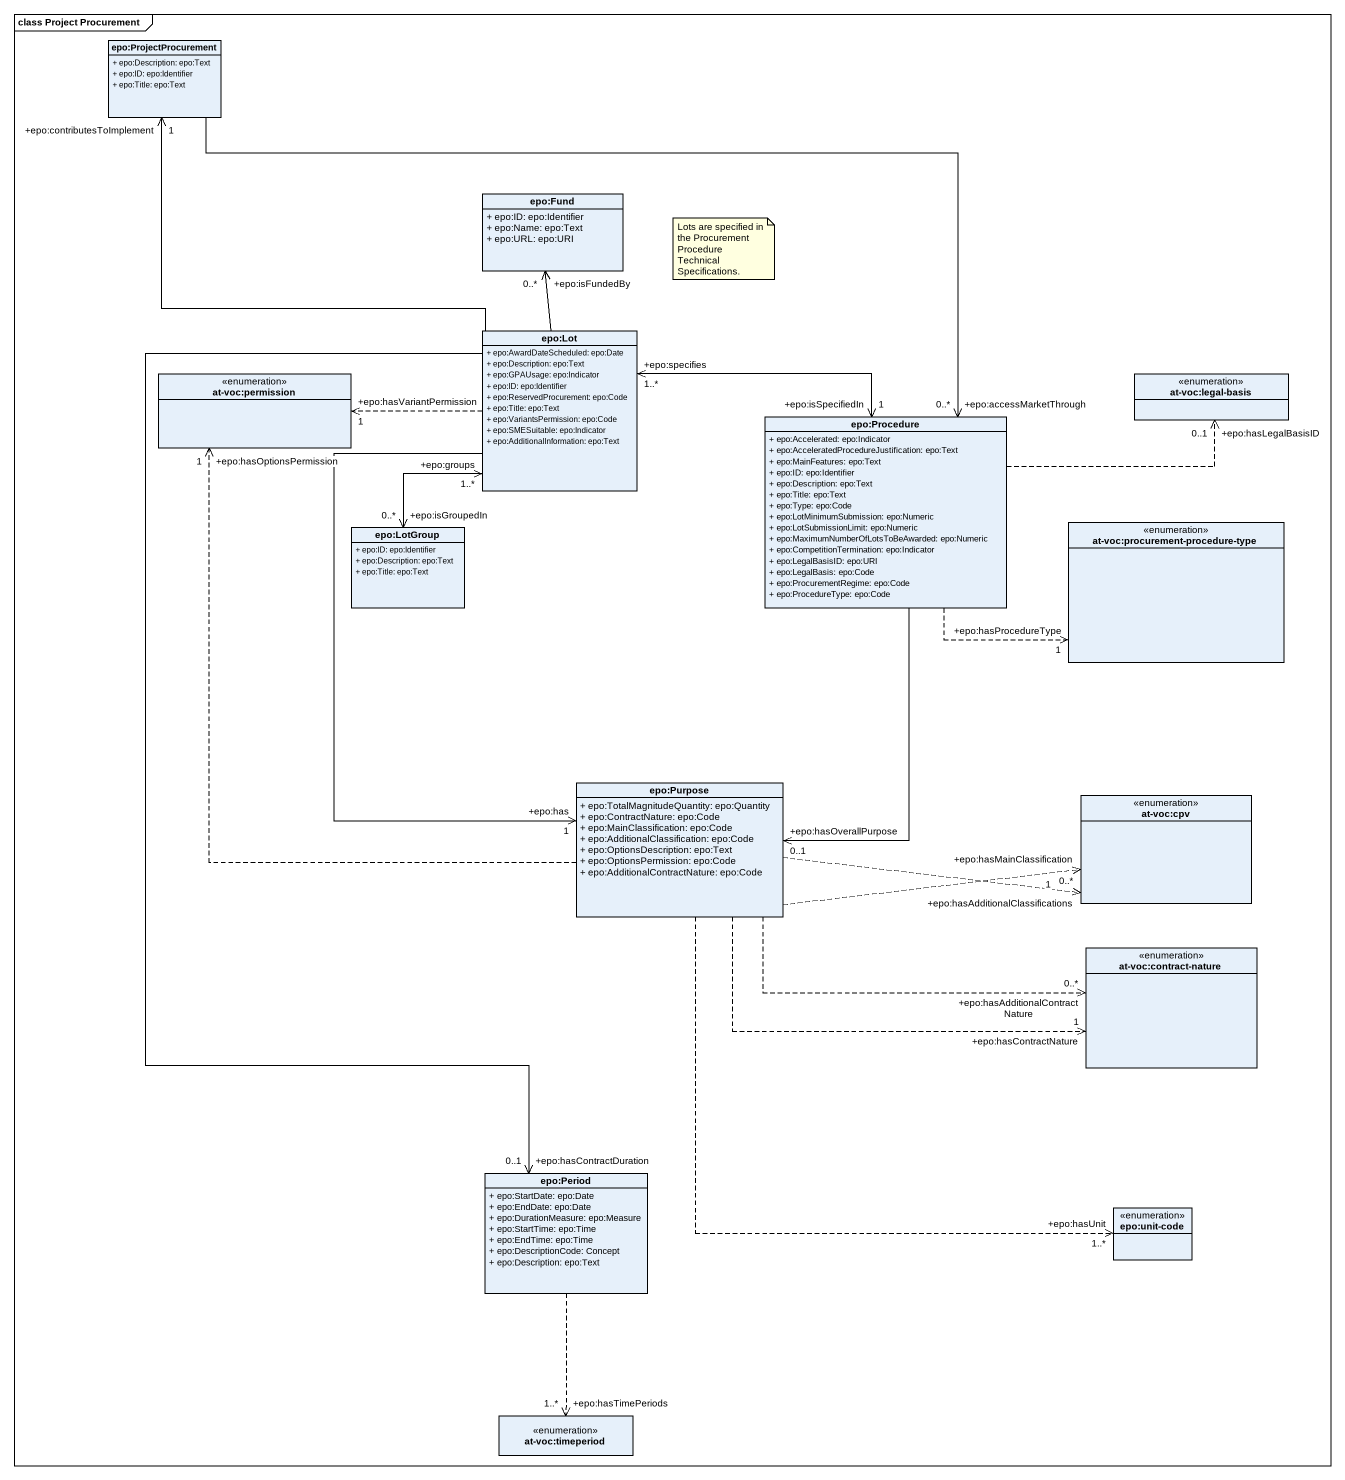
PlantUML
@startuml
mainframe class Project Procurement
hide circle
hide empty members
skinparam classAttributeIconSize 0
class "epo:ProjectProcurement" as epo_ProjectProcurement {
  + epo:Description: epo:Text
  + epo:ID: epo:Identifier
  + epo:Title: epo:Text
}
class "epo:Fund" as epo_Fund {
  + epo:ID: epo:Identifier
  + epo:Name: epo:Text
  + epo:URL: epo:URI
}
class "epo:Lot" as epo_Lot {
  + epo:AwardDateScheduled: epo:Date
  + epo:Description: epo:Text
  + epo:GPAUsage: epo:Indicator
  + epo:ID: epo:Identifier
  + epo:ReservedProcurement: epo:Code
  + epo:Title: epo:Text
  + epo:VariantsPermission: epo:Code
  + epo:SMESuitable: epo:Indicator
  + epo:AdditionalInformation: epo:Text
}
enum "at-voc:permission" as at_voc_permission
enum "at-voc:legal-basis" as at_voc_legal_basis
class "epo:Procedure" as epo_Procedure {
  + epo:Accelerated: epo:Indicator
  + epo:AcceleratedProcedureJustification: epo:Text
  + epo:MainFeatures: epo:Text
  + epo:ID: epo:Identifier
  + epo:Description: epo:Text
  + epo:Title: epo:Text
  + epo:Type: epo:Code
  + epo:LotMinimumSubmission: epo:Numeric
  + epo:LotSubmissionLimit: epo:Numeric
  + epo:MaximumNumberOfLotsToBeAwarded: epo:Numeric
  + epo:CompetitionTermination: epo:Indicator
  + epo:LegalBasisID: epo:URI
  + epo:LegalBasis: epo:Code
  + epo:ProcurementRegime: epo:Code
  + epo:ProcedureType: epo:Code
}
class "epo:LotGroup" as epo_LotGroup {
  + epo:ID: epo:Identifier
  + epo:Description: epo:Text
  + epo:Title: epo:Text
}
enum "at-voc:procurement-procedure-type" as at_voc_procurement
class "epo:Purpose" as epo_Purpose {
  + epo:TotalMagnitudeQuantity: epo:Quantity
  + epo:ContractNature: epo:Code
  + epo:MainClassification: epo:Code
  + epo:AdditionalClassification: epo:Code
  + epo:OptionsDescription: epo:Text
  + epo:OptionsPermission: epo:Code
  + epo:AdditionalContractNature: epo:Code
}
enum "at-voc:cpv" as at_voc_cpv
enum "at-voc:contract-nature" as at_voc_contract_nature
class "epo:Period" as epo_Period {
  + epo:StartDate: epo:Date
  + epo:EndDate: epo:Date
  + epo:DurationMeasure: epo:Measure
  + epo:StartTime: epo:Time
  + epo:EndTime: epo:Time
  + epo:DescriptionCode: Concept
  + epo:Description: epo:Text
}
enum "epo:unit-code" as epo_unit_code
enum "at-voc:timeperiod" as at_voc_timeperiod
epo_ProjectProcurement --> "+epo:accessMarketThrough\n0..*" epo_Procedure
epo_Lot -up-> "+epo:contributesToImplement\n1" epo_ProjectProcurement
epo_Lot -up-> "+epo:isFundedBy\n0..*" epo_Fund
epo_Lot .left.> "+epo:hasVariantPermission\n1" at_voc_permission
epo_Lot "+epo:groups\n1..*" <--> "+epo:isGroupedIn\n0..*" epo_LotGroup
epo_Lot --> "+epo:has\n1" epo_Purpose
epo_Lot --> "+epo:hasContractDuration\n0..1" epo_Period
epo_Procedure "+epo:isSpecifiedIn\n1" <-left-> "+epo:specifies\n1..*" epo_Lot
epo_Procedure .right.> "+epo:hasLegalBasisID\n0..1" at_voc_legal_basis
epo_Procedure .right.> "+epo:hasProcedureType\n1" at_voc_procurement
epo_Procedure --> "+epo:hasOverallPurpose\n0..1" epo_Purpose
epo_Purpose .up.> "+epo:hasOptionsPermission\n1" at_voc_permission
epo_Purpose .right.> "+epo:hasAdditionalClassifications\n0..*" at_voc_cpv
epo_Purpose .right.> "+epo:hasMainClassification\n1" at_voc_cpv
epo_Purpose .right.> "+epo:hasAdditionalContractNature\n0..*" at_voc_contract_nature
epo_Purpose .right.> "+epo:hasContractNature\n1" at_voc_contract_nature
epo_Purpose ..> "+epo:hasUnit\n1..*" epo_unit_code
epo_Period ..> "+epo:hasTimePeriods\n1..*" at_voc_timeperiod
note as N1
  Lots are specified in the Procurement Procedure Technical Specifications.
end note
@enduml
